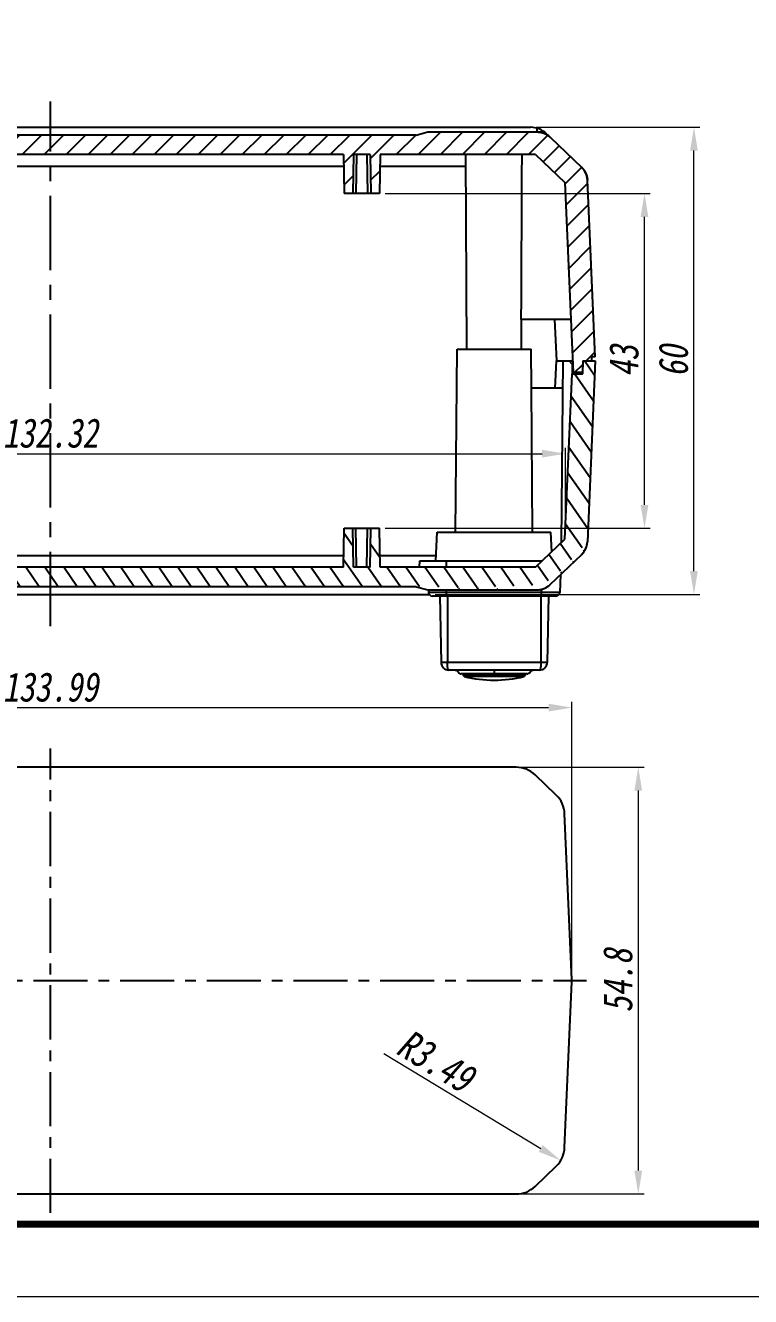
# Model space of a CAD drawing. Header units: millimetres. Extents: x 1518 to 2058, y 69 to 444.
# Drawn here: x 1611.4 to 1704.6, y 68.9 to 232.2 of the extents above; entities that cross this region are included whole.
import ezdxf

# ---------------------------------------------------------------- set-up
doc = ezdxf.new("R2010")
doc.units = ezdxf.units.MM
doc.linetypes.add('CENTER', pattern=[50.800000000000004, 31.75, -6.35, 6.35, -6.35])
doc.layers.add('02___PRT_ALL_AXES', color=7, linetype='Continuous')
doc.layers.add('06___PRT_ALL_SURFS', color=7, linetype='Continuous')
doc.layers.add('dim', color=82, linetype='Continuous', lineweight=9)
doc.layers.add('from', color=7, linetype='Continuous', lineweight=13)
doc.styles.add('wuwei', font='simsun.ttc', dxfattribs={"width": 0.8, "oblique": 10})
doc.dimstyles.new('wuwei', dxfattribs={"dimscale": 1.5, "dimtxt": 2.5, "dimasz": 1.5, "dimexe": 0.3, "dimexo": 0.3, "dimgap": 0.5, "dimtad": 1, "dimdsep": 46, "dimtxsty": 'wuwei', "dimcen": 0, "dimclrd": 42, "dimclre": 82, "dimclrt": 82, "dimazin": 2, "dimtfac": 1, "dimtofl": 0, "dimtmove": 0, "dimatfit": 3, "dimfxl": 0, "dimlwd": 5, "dimlwe": 5, "dimarcsym": 0})

# ---------------------------------------------------------------- blocks, each defined once
blk = doc.blocks.new('*D1')
at = {"layer": 'Defpoints', "color": 0}
for p in [(1677.194539955696, 88.1901438500214), (1680.184266890316, 86.38034157335062)]:
    blk.add_point(p, dxfattribs=at)
at = {"layer": 'dim', "color": 42, "lineweight": 5}
blk.add_line((1657.456754099705, 100.1382215707546), (1677.617854387237, 87.93389455411432), dxfattribs=at)
at = {"layer": 'dim', "color": 42}
blk.add_solid([(1677.876779884031, 88.36162997129418), (1677.358928890443, 87.50615913693446), (1680.184266890316, 86.38034157335062)], dxfattribs=at)
at = {"layer": 'dim', "color": 82, "insert": (1664.130720431381, 99.16624793631422), "char_height": 3.75, "attachment_point": 5, "rotation": 328.81178951918673, "style": 'wuwei'}
blk.add_mtext('R3.49', dxfattribs=at)
blk = doc.blocks.new('*D2')
at = {"layer": 'Defpoints', "color": 0}
for p in [(1674.466955858781, 136.8843607147556), (1674.466955858781, 82.08436071475569), (1690.148888279398, 82.08436071475569)]:
    blk.add_point(p, dxfattribs=at)
at = {"layer": 'dim', "color": 82, "lineweight": 5}
for p, q in [((1675.216580858781, 136.8843607147556), (1690.898513279398, 136.8843607147556)), ((1675.216580858781, 82.08436071475569), (1690.898513279398, 82.08436071475569))]:
    blk.add_line(p, q, dxfattribs=at)
at = {"layer": 'dim', "color": 42, "lineweight": 5}
blk.add_line((1690.148888279398, 133.8843607147556), (1690.148888279398, 85.08436071475569), dxfattribs=at)
at = {"layer": 'dim', "color": 42}
for points in [[(1689.648888279398, 133.8843607147556), (1690.648888279398, 133.8843607147556), (1690.148888279398, 136.8843607147556)], [(1689.648888279398, 85.08436071475569), (1690.648888279398, 85.08436071475569), (1690.148888279398, 82.08436071475569)]]:
    blk.add_solid(points, dxfattribs=at)
at = {"layer": 'dim', "color": 82, "insert": (1687.524263279398, 109.4843607147559), "char_height": 3.75, "attachment_point": 5, "rotation": 90, "style": 'wuwei'}
blk.add_mtext('54.8', dxfattribs=at)
blk = doc.blocks.new('*D3')
at = {"layer": 'Defpoints', "color": 0}
for p in [(1681.619097292381, 144.5511377274189), (1547.630710903281, 109.4843607147556), (1681.619097292381, 109.4843607147556)]:
    blk.add_point(p, dxfattribs=at)
at = {"layer": 'dim', "color": 82, "lineweight": 5}
for p, q in [((1547.630710903281, 110.2339857147555), (1547.630710903281, 145.3007627274189)), ((1681.619097292381, 110.2339857147555), (1681.619097292381, 145.3007627274189))]:
    blk.add_line(p, q, dxfattribs=at)
at = {"layer": 'dim', "color": 42, "lineweight": 5}
blk.add_line((1550.630710903281, 144.5511377274189), (1678.619097292381, 144.5511377274189), dxfattribs=at)
at = {"layer": 'dim', "color": 42}
for points in [[(1550.630710903281, 145.0511377274189), (1550.630710903281, 144.0511377274189), (1547.630710903281, 144.5511377274189)], [(1678.619097292381, 145.0511377274189), (1678.619097292381, 144.0511377274189), (1681.619097292381, 144.5511377274189)]]:
    blk.add_solid(points, dxfattribs=at)
at = {"layer": 'dim', "color": 82, "insert": (1614.624904097831, 147.1757627274189), "char_height": 3.75, "attachment_point": 5, "style": 'wuwei'}
blk.add_mtext('133.99', dxfattribs=at)
blk = doc.blocks.new('*D25')
at = {"layer": 'Defpoints', "color": 0}
for p in [(1680.783812112359, 177.1651014443885), (1548.465996083302, 167.5812130425625), (1680.783812112359, 167.5812130425625)]:
    blk.add_point(p, dxfattribs=at)
at = {"layer": 'dim', "color": 82, "lineweight": 5}
for p, q in [((1548.465996083302, 168.3308380425625), (1548.465996083302, 177.9147264443885)), ((1680.783812112359, 168.3308380425625), (1680.783812112359, 177.9147264443885))]:
    blk.add_line(p, q, dxfattribs=at)
at = {"layer": 'dim', "color": 42, "lineweight": 5}
blk.add_line((1551.465996083302, 177.1651014443885), (1677.783812112359, 177.1651014443885), dxfattribs=at)
at = {"layer": 'dim', "color": 42}
for points in [[(1551.465996083302, 177.6651014443885), (1551.465996083302, 176.6651014443885), (1548.465996083302, 177.1651014443885)], [(1677.783812112359, 177.6651014443885), (1677.783812112359, 176.6651014443885), (1680.783812112359, 177.1651014443885)]]:
    blk.add_solid(points, dxfattribs=at)
at = {"layer": 'dim', "color": 82, "insert": (1614.62490409783, 179.7897264443885), "char_height": 3.75, "attachment_point": 5, "style": 'wuwei'}
blk.add_mtext('132.32', dxfattribs=at)
blk = doc.blocks.new('*D26')
at = {"layer": 'Defpoints', "color": 0}
for p in [(1656.874904097831, 210.5812130425625), (1690.942860899829, 210.5812130425625), (1656.874904097831, 167.5812130425625)]:
    blk.add_point(p, dxfattribs=at)
at = {"layer": 'dim', "color": 82, "lineweight": 5}
for p, q in [((1657.624529097831, 210.5812130425625), (1691.692485899829, 210.5812130425625)), ((1657.624529097831, 167.5812130425625), (1691.692485899829, 167.5812130425625))]:
    blk.add_line(p, q, dxfattribs=at)
at = {"layer": 'dim', "color": 42, "lineweight": 5}
blk.add_line((1690.942860899829, 170.5812130425625), (1690.942860899829, 207.5812130425625), dxfattribs=at)
at = {"layer": 'dim', "color": 42}
for points in [[(1690.442860899829, 207.5812130425625), (1691.442860899829, 207.5812130425625), (1690.942860899829, 210.5812130425625)], [(1690.442860899829, 170.5812130425625), (1691.442860899829, 170.5812130425625), (1690.942860899829, 167.5812130425625)]]:
    blk.add_solid(points, dxfattribs=at)
at = {"layer": 'dim', "color": 82, "insert": (1688.318235899829, 189.0812130425627), "char_height": 3.75, "attachment_point": 5, "rotation": 90, "style": 'wuwei'}
blk.add_mtext('43', dxfattribs=at)
blk = doc.blocks.new('*D30')
at = {"layer": 'Defpoints', "color": 0}
for p in [(1676.290603809831, 219.0812130425625), (1697.298302435076, 219.0812130425625), (1663.299386381131, 159.0812130425625)]:
    blk.add_point(p, dxfattribs=at)
at = {"layer": 'dim', "color": 82, "lineweight": 5}
for p, q in [((1677.040228809831, 219.0812130425625), (1698.047927435076, 219.0812130425625)), ((1664.049011381131, 159.0812130425625), (1698.047927435076, 159.0812130425625))]:
    blk.add_line(p, q, dxfattribs=at)
at = {"layer": 'dim', "color": 42, "lineweight": 5}
blk.add_line((1697.298302435076, 162.0812130425625), (1697.298302435076, 216.0812130425625), dxfattribs=at)
at = {"layer": 'dim', "color": 42}
for points in [[(1696.798302435076, 216.0812130425625), (1697.798302435076, 216.0812130425625), (1697.298302435076, 219.0812130425625)], [(1696.798302435076, 162.0812130425625), (1697.798302435076, 162.0812130425625), (1697.298302435076, 159.0812130425625)]]:
    blk.add_solid(points, dxfattribs=at)
at = {"layer": 'dim', "color": 82, "insert": (1694.673677435076, 189.0812130425627), "char_height": 3.75, "attachment_point": 5, "rotation": 90, "style": 'wuwei'}
blk.add_mtext('60', dxfattribs=at)

msp = doc.modelspace()

# ---------------------------------------------------------------- hatches: boundary and pattern name
at = {"linetype": 'Continuous'}
h = msp.add_hatch(dxfattribs=at)
h.set_pattern_fill('DEFAULT__2', color=2, scale=2, angle=45, style=0, pattern_type=0)
h.set_pattern_definition([(45, (1430.676215573231, -182.5049355010375), (-1.4142135624, 1.4142135624), [])])
edge = h.paths.add_edge_path()
edge.add_line((1661.624904097831, 218.0812130425625), (1567.624904097831, 218.0812130425625))
edge.add_line((1661.624904097831, 218.0812130425625), (1663.124904097831, 218.4812130425624))
edge.add_line((1663.124904097831, 218.4812130425624), (1677.155755419631, 218.4812130425624))
edge.add_spline(control_points=[(1677.155755419631, 218.4812130425624), (1677.781945648131, 218.4812130425626), (1678.36304949903, 218.2479052699624), (1678.815386753531, 217.8148865515625)], knot_values=[0, 0, 0, 0, 1, 1, 1, 1], weights=[1, 0.9519992748, 0.9519992748, 1], degree=3, periodic=0)
edge.add_line((1678.815386753531, 217.8148865515625), (1682.873394134831, 213.9301895953624))
edge.add_spline(control_points=[(1682.873394134831, 213.9301895953624), (1683.32573138933, 213.4971708769625), (1683.584164498629, 212.9267968502623), (1683.611478532731, 212.3012026160624)], knot_values=[0, 0, 0, 0, 1, 1, 1, 1], weights=[1, 0.9519992748, 0.9519992748, 1], degree=3, periodic=0)
edge.add_line((1684.603073626331, 189.5812130425625), (1683.611098183731, 212.3011860096624))
edge.add_line((1684.603073626331, 189.5812130425625), (1684.151107987431, 189.5812130425625))
edge.add_line((1684.151107987431, 189.5812130425625), (1684.124904097831, 189.0812130425625))
edge.add_line((1683.022522384931, 189.0812130425625), (1684.124904097831, 189.0812130425625))
edge.add_line((1683.022522384931, 189.0812130425625), (1682.983243502531, 187.5812130425625))
edge.add_line((1682.983243502531, 187.5812130425625), (1681.788013799231, 187.5812130425625))
edge.add_line((1680.72299507863, 211.9741521243624), (1681.78801379923, 187.5812130425625))
edge.add_line((1676.955010086231, 215.5812130425625), (1680.722995078631, 211.9741521243624))
edge.add_line((1676.955010086231, 215.5812130425625), (1656.962179422431, 215.5812130425625))
edge.add_line((1656.96217942243, 215.5812130425625), (1656.87490409783, 210.5812130425625))
edge.add_line((1656.874904097831, 210.5812130425625), (1655.774904097831, 210.5812130425625))
edge.add_line((1655.687628773131, 215.5812130425625), (1655.774904097831, 210.5812130425625))
edge.add_line((1655.687628773131, 215.5812130425625), (1653.562179422431, 215.5812130425625))
edge.add_line((1653.562179422431, 215.5812130425625), (1653.474904097831, 210.5812130425625))
edge.add_line((1653.47490409783, 210.5812130425625), (1652.37490409783, 210.5812130425625))
edge.add_line((1652.287628773131, 215.5812130425625), (1652.37490409783, 210.5812130425625))
edge.add_line((1652.287628773131, 215.5812130425625), (1576.962179422431, 215.5812130425625))
edge.add_line((1576.96217942243, 215.5812130425625), (1576.87490409783, 210.5812130425625))
edge.add_line((1576.874904097831, 210.5812130425625), (1575.774904097831, 210.5812130425625))
edge.add_line((1575.687628773131, 215.5812130425625), (1575.774904097831, 210.5812130425625))
edge.add_line((1575.687628773131, 215.5812130425625), (1573.562179422431, 215.5812130425625))
edge.add_line((1573.562179422431, 215.5812130425625), (1573.474904097831, 210.5812130425625))
edge.add_line((1573.47490409783, 210.5812130425625), (1572.37490409783, 210.5812130425625))
edge.add_line((1572.287628773131, 215.5812130425625), (1572.37490409783, 210.5812130425625))
edge.add_line((1572.287628773131, 215.5812130425625), (1552.294798109431, 215.5812130425625))
edge.add_line((1552.294798109431, 215.5812130425625), (1548.526813117031, 211.9741521243624))
edge.add_line((1548.526813117031, 211.9741521243624), (1547.461794396331, 187.5812130425625))
edge.add_line((1547.461794396331, 187.5812130425625), (1546.266564693131, 187.5812130425625))
edge.add_line((1546.227285810731, 189.0812130425625), (1546.266564693131, 187.5812130425625))
edge.add_line((1545.124904097831, 189.0812130425625), (1546.227285810731, 189.0812130425625))
edge.add_line((1545.098700208131, 189.5812130425625), (1545.12490409783, 189.0812130425625))
edge.add_line((1545.098700208131, 189.5812130425625), (1544.646734569231, 189.5812130425625))
edge.add_line((1544.646734569231, 189.5812130425625), (1545.638710011831, 212.3011860096624))
edge.add_spline(control_points=[(1546.376414060731, 213.9301895953624), (1545.924076806329, 213.4971708769625), (1545.66564369703, 212.9267968502623), (1545.638329662831, 212.3012026160624)], knot_values=[0, 0, 0, 0, 1, 1, 1, 1], weights=[1, 0.9519992748, 0.9519992748, 1], degree=3, periodic=0)
edge.add_line((1550.434421442131, 217.8148865515625), (1546.376414060731, 213.9301895953624))
edge.add_spline(control_points=[(1552.094052775931, 218.4812130425624), (1551.467862547431, 218.4812130425626), (1550.88675869653, 218.2479052699624), (1550.434421442131, 217.8148865515625)], knot_values=[0, 0, 0, 0, 1, 1, 1, 1], weights=[1, 0.9519992748, 0.9519992748, 1], degree=3, periodic=0)
edge.add_line((1566.124904097831, 218.4812130425624), (1552.094052775931, 218.4812130425624))
edge.add_line((1567.624904097831, 218.0812130425625), (1566.124904097831, 218.4812130425624))
h = msp.add_hatch(dxfattribs=at)
h.set_pattern_fill('DEFAULT__1', color=2, scale=2, angle=125, style=0, pattern_type=0)
h.set_pattern_definition([(125, (1430.676215573231, -182.5049355010375), (-1.6383040886, -1.1471528727), [])])
edge = h.paths.add_edge_path()
edge.add_line((1544.624904097831, 189.0812130425625), (1546.184079040131, 189.0812130425625))
edge.add_line((1546.227285810731, 187.4312130425624), (1546.184079040131, 189.0812130425625))
edge.add_line((1546.227285810731, 187.4312130425624), (1547.599326366531, 187.4312130425624))
edge.add_line((1548.526813117031, 166.1882739607624), (1547.59932636653, 187.4312130425624))
edge.add_line((1552.294798109431, 162.5812130425625), (1548.526813117031, 166.1882739607624))
edge.add_line((1572.287628773131, 162.5812130425625), (1552.294798109431, 162.5812130425625))
edge.add_line((1572.287628773131, 162.5812130425625), (1572.37490409783, 167.5812130425625))
edge.add_line((1572.374904097831, 167.5812130425625), (1573.474904097831, 167.5812130425625))
edge.add_line((1573.562179422431, 162.5812130425625), (1573.474904097831, 167.5812130425625))
edge.add_line((1575.687628773131, 162.5812130425625), (1573.562179422431, 162.5812130425625))
edge.add_line((1575.687628773131, 162.5812130425625), (1575.774904097831, 167.5812130425625))
edge.add_line((1575.774904097831, 167.5812130425625), (1576.87490409783, 167.5812130425625))
edge.add_line((1576.96217942243, 162.5812130425625), (1576.87490409783, 167.5812130425625))
edge.add_line((1652.287628773131, 162.5812130425625), (1576.962179422431, 162.5812130425625))
edge.add_line((1652.287628773131, 162.5812130425625), (1652.37490409783, 167.5812130425625))
edge.add_line((1652.374904097831, 167.5812130425625), (1653.474904097831, 167.5812130425625))
edge.add_line((1653.562179422431, 162.5812130425625), (1653.474904097831, 167.5812130425625))
edge.add_line((1655.687628773131, 162.5812130425625), (1653.562179422431, 162.5812130425625))
edge.add_line((1655.687628773131, 162.5812130425625), (1655.774904097831, 167.5812130425625))
edge.add_line((1655.774904097831, 167.5812130425625), (1656.87490409783, 167.5812130425625))
edge.add_line((1656.96217942243, 162.5812130425625), (1656.87490409783, 167.5812130425625))
edge.add_line((1676.955010086231, 162.5812130425625), (1656.962179422431, 162.5812130425625))
edge.add_line((1676.955010086231, 162.5812130425625), (1680.722995078631, 166.1882739607624))
edge.add_line((1680.72299507863, 166.1882739607624), (1681.650481829131, 187.4312130425624))
edge.add_line((1681.650481829131, 187.4312130425624), (1683.02252238493, 187.4312130425624))
edge.add_line((1683.022522384931, 187.4312130425624), (1683.065729155531, 189.0812130425625))
edge.add_line((1683.065729155531, 189.0812130425625), (1684.624904097831, 189.0812130425625))
edge.add_line((1684.624904097831, 189.0812130425625), (1683.611098183731, 165.8612400754625))
edge.add_spline(control_points=[(1682.873394134831, 164.2322364897624), (1683.32573138933, 164.6652552081624), (1683.584164498629, 165.2356292348623), (1683.611478532731, 165.8612234690625)], knot_values=[0, 0, 0, 0, 1, 1, 1, 1], weights=[1, 0.9519992748, 0.9519992748, 1], degree=3, periodic=0)
edge.add_line((1678.815386753531, 160.3475395336625), (1682.873394134831, 164.2322364897624))
edge.add_spline(control_points=[(1677.155755419631, 159.6812130425624), (1677.781945648131, 159.6812130425622), (1678.36304949903, 159.9145208151623), (1678.815386753531, 160.3475395336625)], knot_values=[0, 0, 0, 0, 1, 1, 1, 1], weights=[1, 0.9519992748, 0.9519992748, 1], degree=3, periodic=0)
edge.add_line((1663.124904097831, 159.6812130425624), (1677.155755419631, 159.6812130425624))
edge.add_line((1661.624904097831, 160.0812130425625), (1663.124904097831, 159.6812130425624))
edge.add_line((1661.624904097831, 160.0812130425625), (1567.624904097831, 160.0812130425625))
edge.add_line((1567.624904097831, 160.0812130425625), (1566.124904097831, 159.6812130425624))
edge.add_line((1566.124904097831, 159.6812130425624), (1552.094052775931, 159.6812130425624))
edge.add_spline(control_points=[(1552.094052775931, 159.6812130425624), (1551.467862547431, 159.6812130425622), (1550.88675869653, 159.9145208151623), (1550.434421442131, 160.3475395336625)], knot_values=[0, 0, 0, 0, 1, 1, 1, 1], weights=[1, 0.9519992748, 0.9519992748, 1], degree=3, periodic=0)
edge.add_line((1550.434421442131, 160.3475395336625), (1546.376414060731, 164.2322364897624))
edge.add_spline(control_points=[(1546.376414060731, 164.2322364897624), (1545.924076806329, 164.6652552081624), (1545.66564369703, 165.2356292348623), (1545.638329662831, 165.8612234690625)], knot_values=[0, 0, 0, 0, 1, 1, 1, 1], weights=[1, 0.9519992748, 0.9519992748, 1], degree=3, periodic=0)
edge.add_line((1544.624904097831, 189.0812130425625), (1545.638710011831, 165.8612400754625))

# ---------------------------------------------------------------- linework, layer by layer
at = {"color": 1, "linetype": 'CENTER', "ltscale": 0.3}
msp.add_line((1614.624904097831, 155.0136778370073), (1614.624904097831, 222.3771818150975), dxfattribs=at)
at = {"color": 7, "linetype": 'Continuous'}
for p, q in [((1661.624904097831, 218.0812130425625), (1567.624904097831, 218.0812130425625)), ((1661.624904097831, 218.0812130425625), (1567.624904097831, 218.0812130425625)), ((1661.624904097831, 218.0812130425625), (1663.124904097831, 218.4812130425624)), ((1661.624904097831, 218.0812130425625), (1663.124904097831, 218.4812130425624)), ((1663.124904097831, 218.4812130425624), (1677.155755419631, 218.4812130425624)), ((1663.124904097831, 218.4812130425624), (1677.155755419631, 218.4812130425624)), ((1678.815386753531, 217.8148865515625), (1682.873394134831, 213.9301895953624)), ((1678.815386753531, 217.8148865515625), (1682.873394134831, 213.9301895953624)), ((1652.287628773131, 215.5812130425625), (1576.96217942243, 215.5812130425625)), ((1652.287628773131, 215.5812130425625), (1576.96217942243, 215.5812130425625)), ((1652.287628773131, 215.5812130425625), (1652.374904097831, 210.5812130425625)), ((1652.287628773131, 215.5812130425625), (1652.374904097831, 210.5812130425625)), ((1653.562179422431, 215.5812130425625), (1653.47490409783, 210.5812130425625)), ((1653.562179422431, 215.5812130425625), (1653.47490409783, 210.5812130425625)), ((1655.687628773131, 215.5812130425625), (1653.562179422431, 215.5812130425625)), ((1655.687628773131, 215.5812130425625), (1653.562179422431, 215.5812130425625)), ((1653.962118500531, 215.5812130425625), (1653.87484317593, 210.5812130425625)), ((1655.287689695131, 215.5812130425625), (1655.374965019731, 210.5812130425625)), ((1655.687628773131, 215.5812130425625), (1655.774904097831, 210.5812130425625)), ((1655.687628773131, 215.5812130425625), (1655.774904097831, 210.5812130425625)), ((1656.96217942243, 215.5812130425625), (1656.874904097831, 210.5812130425625)), ((1656.96217942243, 215.5812130425625), (1656.874904097831, 210.5812130425625)), ((1676.955010086231, 215.5812130425625), (1656.96217942243, 215.5812130425625)), ((1676.955010086231, 215.5812130425625), (1656.96217942243, 215.5812130425625)), ((1668.118620855131, 190.5812130425625), (1667.987719964931, 215.5812130425625)), ((1676.955010086231, 215.5812130425625), (1680.72299507863, 211.9741521243624)), ((1676.955010086231, 215.5812130425625), (1680.72299507863, 211.9741521243624)), ((1684.603073626331, 189.5812130425625), (1683.611098183731, 212.3011860096624)), ((1684.603073626331, 189.5812130425625), (1683.611098183731, 212.3011860096624)), ((1680.72299507863, 211.9741521243624), (1681.788013799231, 187.5812130425625)), ((1680.72299507863, 211.9741521243624), (1681.788013799231, 187.5812130425625)), ((1656.874904097831, 210.5812130425625), (1652.374904097831, 210.5812130425625)), ((1653.47490409783, 210.5812130425625), (1652.374904097831, 210.5812130425625)), ((1656.874904097831, 210.5812130425625), (1655.774904097831, 210.5812130425625)), ((1681.49111938753, 194.3812130425625), (1675.115455150031, 194.3812130425625)), ((1675.131187340531, 190.5812130425625), (1675.151084275831, 194.3812130425625)), ((1679.393501100431, 194.3812130425625), (1679.624904097831, 189.0812130425625)), ((1666.657193508631, 167.0812130425625), (1666.86227490173, 190.5812130425625)), ((1666.86227490173, 190.5812130425625), (1676.387533293931, 190.5812130425625)), ((1676.431167632831, 185.5812130425625), (1676.387533293931, 190.5812130425625)), ((1684.151107987431, 189.5812130425625), (1684.124904097831, 189.0812130425625)), ((1684.151107987431, 189.5812130425625), (1684.124904097831, 189.0812130425625)), ((1684.603073626331, 189.5812130425625), (1684.151107987431, 189.5812130425625)), ((1684.603073626331, 189.5812130425625), (1684.151107987431, 189.5812130425625)), ((1679.472090797631, 185.5812130425625), (1679.624904097831, 189.0812130425625)), ((1679.624904097831, 189.0812130425625), (1681.722522384931, 189.0812130425625)), ((1680.450481829131, 189.0812130425625), (1680.246719293031, 165.7323390841624)), ((1681.653972443331, 188.6812282733625), (1681.250481829131, 189.0812130425625)), ((1681.653972443331, 188.6812282733625), (1681.664881160931, 187.4312130425624)), ((1683.022522384931, 189.0812130425625), (1682.983243502531, 187.5812130425625)), ((1683.022522384931, 189.0812130425625), (1682.983243502531, 187.5812130425625)), ((1683.022522384931, 187.4312130425624), (1683.065729155531, 189.0812130425625)), ((1683.022522384931, 189.0812130425625), (1684.624904097831, 189.0812130425625)), ((1683.022522384931, 189.0812130425625), (1684.124904097831, 189.0812130425625)), ((1683.022522384931, 187.4312130425624), (1683.065729155531, 189.0812130425625)), ((1683.065729155531, 189.0812130425625), (1684.624904097831, 189.0812130425625)), ((1684.624904097831, 189.0812130425625), (1683.611098183731, 165.8612400754625)), ((1684.624904097831, 189.0812130425625), (1683.611098183731, 165.8612400754625)), ((1680.72299507863, 166.1882739607624), (1681.650481829131, 187.4312130425624)), ((1680.72299507863, 166.1882739607624), (1681.650481829131, 187.4312130425624)), ((1681.650481829131, 187.4312130425624), (1683.022522384931, 187.4312130425624)), ((1681.650481829131, 187.4312130425624), (1683.022522384931, 187.4312130425624)), ((1682.983243502531, 187.5812130425625), (1681.788013799231, 187.5812130425625)), ((1682.983243502531, 187.5812130425625), (1681.788013799231, 187.5812130425625)), ((1676.556627801531, 167.0812130425625), (1676.405089153731, 185.5812130425625)), ((1680.419937791831, 185.5812130425625), (1676.405089153731, 185.5812130425625)), ((1652.287628773131, 162.5812130425625), (1652.374904097831, 167.5812130425625)), ((1652.287628773131, 162.5812130425625), (1652.374904097831, 167.5812130425625)), ((1652.374904097831, 167.5812130425625), (1656.874904097831, 167.5812130425625)), ((1652.374904097831, 167.5812130425625), (1653.47490409783, 167.5812130425625)), ((1653.562179422431, 162.5812130425625), (1653.47490409783, 167.5812130425625)), ((1653.562179422431, 162.5812130425625), (1653.47490409783, 167.5812130425625)), ((1653.962118500531, 162.5812130425625), (1653.87484317593, 167.5812130425625)), ((1655.287689695131, 162.5812130425625), (1655.374965019731, 167.5812130425625)), ((1655.687628773131, 162.5812130425625), (1655.774904097831, 167.5812130425625)), ((1655.687628773131, 162.5812130425625), (1655.774904097831, 167.5812130425625)), ((1655.774904097831, 167.5812130425625), (1656.874904097831, 167.5812130425625)), ((1656.96217942243, 162.5812130425625), (1656.874904097831, 167.5812130425625)), ((1656.96217942243, 162.5812130425625), (1656.874904097831, 167.5812130425625)), ((1664.124904097831, 163.3812130425625), (1664.318812881131, 167.0812130425625)), ((1664.318759070931, 167.0812130425625), (1678.906574171231, 167.0812130425625)), ((1679.037305741631, 164.5745774784624), (1678.906574171231, 167.0812130425625)), ((1676.955010086231, 162.5812130425625), (1680.72299507863, 166.1882739607624)), ((1676.955010086231, 162.5812130425625), (1680.72299507863, 166.1882739607624)), ((1662.024904097831, 162.5812130425625), (1662.066830321231, 163.3812130425625)), ((1662.066830321231, 163.3812130425625), (1677.72490409783, 163.3812130425625)), ((1665.524904097831, 162.5812130425625), (1665.524904097831, 163.3812130425625)), ((1677.72490409783, 163.3182262222625), (1677.72490409783, 163.3812130425625)), ((1678.815386753531, 160.3475395336625), (1682.873394134831, 164.2322364897624)), ((1678.815386753531, 160.3475395336625), (1682.873394134831, 164.2322364897624)), ((1652.287628773131, 162.5812130425625), (1576.96217942243, 162.5812130425625)), ((1652.287628773131, 162.5812130425625), (1576.96217942243, 162.5812130425625)), ((1655.687628773131, 162.5812130425625), (1653.562179422431, 162.5812130425625)), ((1655.687628773131, 162.5812130425625), (1653.562179422431, 162.5812130425625)), ((1676.955010086231, 162.5812130425625), (1656.96217942243, 162.5812130425625)), ((1676.955010086231, 162.5812130425625), (1656.96217942243, 162.5812130425625)), ((1680.169696081231, 161.6440086694625), (1680.049736581831, 159.3550450644624)), ((1661.624904097831, 160.0812130425625), (1567.624904097831, 160.0812130425625)), ((1661.624904097831, 160.0812130425625), (1567.624904097831, 160.0812130425625)), ((1661.624904097831, 160.0812130425625), (1663.124904097831, 159.6812130425624)), ((1661.624904097831, 160.0812130425625), (1663.124904097831, 159.6812130425624)), ((1663.124904097831, 159.6812130425624), (1677.155755419631, 159.6812130425624)), ((1663.124904097831, 159.6812130425624), (1677.155755419631, 159.6812130425624)), ((1663.18297787443, 159.6812130425624), (1663.200071613831, 159.3550450644624)), ((1680.049736581831, 159.3550450644624), (1663.200071613831, 159.3550450644624)), ((1679.550421814431, 158.8812130425625), (1663.699386381131, 158.8812130425625)), ((1664.659814227631, 158.8812130425625), (1664.80848691243, 150.3637606361625)), ((1665.524904097831, 158.8812130425625), (1665.524904097831, 159.6812130425624)), ((1665.624904097831, 158.8812130425625), (1665.624904097831, 150.3637606361625)), ((1677.624904097631, 158.8812130425625), (1677.624904097031, 150.3637606361625)), ((1677.72490409783, 158.8812130425625), (1677.72490409783, 159.7496749703624)), ((1678.589993967931, 158.8812130425625), (1678.441321604731, 150.3637790593625)), ((1678.441321604731, 150.3637790593625), (1664.808485748731, 150.3638273051624)), ((1677.441473588031, 149.3812130425625), (1665.808334607631, 149.3812130425625)), ((1675.874798227331, 148.8812130425625), (1667.375009968331, 148.8812130425625)), ((1667.651086695231, 148.8812130425625), (1667.653644641131, 148.7346684171624)), ((1675.596163554431, 148.7346684171624), (1667.653644641131, 148.7346684171624)), ((1671.624904097831, 149.3812130425625), (1671.624904097831, 148.8812130425625)), ((1675.598721500431, 148.8812130425625), (1675.596163554431, 148.7346684171624)), ((1675.443958530531, 148.5439462543625), (1667.805849665131, 148.5439462543625)), ((1674.466955858781, 136.8843607147556), (1554.782852336881, 136.8843607147556)), ((1679.611154302781, 133.3032214199557), (1676.883934622881, 135.9139662988556)), ((1681.61577062888, 109.6368193445556), (1680.686052251181, 130.9308710940556)), ((1680.686052251181, 88.03785033535564), (1681.61577062888, 109.3319020849557)), ((1676.883934622881, 83.05475513065574), (1679.611154302781, 85.66550000945563)), ((1554.782852336881, 82.08436071475569), (1674.466955858781, 82.08436071475569))]:
    msp.add_line(p, q, dxfattribs=at)
at = {"color": 1, "linetype": 'CENTER', "ltscale": 0.2192000000798995}
for p, q in [((1614.624904097831, 79.65425321413693), (1614.624904097831, 139.3144682153742)), ((1545.622368262502, 109.4843607147556), (1683.477661244058, 109.4843607147556))]:
    msp.add_line(p, q, dxfattribs=at)
at = {"color": 7, "linetype": 'Continuous'}
for points in [[(1666.624904097831, 149.3812130425625), (1666.721769076031, 149.3633646913624), (1666.821091021331, 149.3072714675624), (1666.913358796331, 149.2247080946624), (1667.000062849631, 149.1310364701624), (1667.086762682131, 149.0373992458624), (1667.179065145931, 148.9548937778624), (1667.278266642031, 148.8989767378624), (1667.374904097831, 148.8812130425625)], [(1675.874904097831, 148.8812130425625), (1675.971541553631, 148.8989767378624), (1676.07074304973, 148.9548937778624), (1676.163045513531, 149.0373992458624), (1676.336449399331, 149.2247080946624)], [(1676.336449399331, 149.2247080946624), (1676.428717174331, 149.3072714675624), (1676.528039119631, 149.3633646913624), (1676.624904097831, 149.3812130425625)]]:
    msp.add_lwpolyline(points, dxfattribs=at)
for centre, radius, start, end in [((1677.155755419631, 216.0812130425625), 2.4, 46.25000000000144, 90), ((1681.21376280103, 212.1965160864625), 2.4, 2.499999999998425, 46.25000000000144), ((1681.21376280103, 165.9659099987625), 2.4, 313.7499999999985, 357.5000000000015), ((1677.155755419631, 162.0812130425625), 2.4, 270, 313.7499999999985), ((1663.699386381131, 159.3812130425625), 0.5, 182.9999999999989, 269.9999999998046), ((1679.550421814431, 159.3812130425625), 0.5, 270.0000000004038, 356.9999997239988), ((1665.808334607631, 150.3812130425625), 1, 180.9989442650988, 269.995951170297), ((1677.441473588031, 150.3812130425625), 1, 269.9999999332989, 359.0038204380987), ((1667.853614180231, 148.7381588984625), 0.2, 180.9999999999985, 256.1829417744048), ((1675.39619401543, 148.7381588984625), 0.2, 283.8170582255952, 359.0000000000015), ((1671.624904097831, 164.0723915517625), 15.9911785092, 256.1829417744048, 283.8170582255952), ((1677.194539955695, 88.19014385002151), 3.494832102440729, 313.7475562083773, 357.5024437927086)]:
    msp.add_arc(centre, radius, start, end, dxfattribs=at)
for centre, major_axis, ratio, start_param, end_param in [((1674.463101612881, 133.3795575037556), (-1.3061179955, -3.2531715011), 0.9984091498, 2.760352048, 3.5228332592), ((1677.184752956081, 130.7741431476556), (-3.1931031359, -1.4467762085), 0.9984091498000001, 2.760352048, 3.5228332592), ((1678.114284931381, 109.4843607147556), (3.504812361, 0), 0.9986269276, -0.0435733956, 0.0435733956), ((1674.463101612881, 85.58916392575566), (-1.3061179955, 3.2531715011), 0.9984091498, 2.760352048, 3.5228332592)]:
    msp.add_ellipse(centre, major_axis=major_axis, ratio=ratio, start_param=start_param, end_param=end_param, dxfattribs=at)
for points, start_tangent, end_tangent in [([(1677.155755419631, 218.4812130425624), (1677.18372965963, 218.4810500040625), (1677.211761260531, 218.4805594839625), (1677.239844642331, 218.4797394657625), (1677.267974155631, 218.4785880560624), (1677.29614408503, 218.4771034871624), (1677.32434865193, 218.4752841196624), (1677.352582018631, 218.4731284444625), (1677.38083829163, 218.4706350857625), (1677.409111525531, 218.4678028027624), (1677.437395726531, 218.4646304918625), (1677.465684856631, 218.4611171885625), (1677.493972837631, 218.4572620694625), (1677.522253554831, 218.4530644537625), (1677.550520861631, 218.4485238049624), (1677.578768583331, 218.4436397320624), (1677.606990521831, 218.4384119910624), (1677.635180459331, 218.4328404856624), (1677.663332163631, 218.4269252689625), (1677.69143939163, 218.4206665433625), (1677.719495894431, 218.4140646617624), (1677.74749542153, 218.4071201280625), (1677.77543172573, 218.3998335970624), (1677.803298567031, 218.3922058751625), (1677.831089717831, 218.3842379199625), (1677.858798967331, 218.3759308400624), (1677.886420125831, 218.3672858951625), (1677.91394702973, 218.3583044949625), (1677.941373545831, 218.3489881989624), (1677.968693575731, 218.3393387154625), (1677.995901060631, 218.3293579004625), (1678.02298998583, 218.3190477565625), (1678.049954384831, 218.3084104318625), (1678.076788343831, 218.2974482179625), (1678.103486006231, 218.2861635488624), (1678.130041576731, 218.2745589988624), (1678.156449325631, 218.2626372806624), (1678.182703592731, 218.2504012432624), (1678.208798791631, 218.2378538695624), (1678.234729413431, 218.2249982745624), (1678.260490030831, 218.2118377018625), (1678.286075301731, 218.1983755219625), (1678.311479972931, 218.1846152287625), (1678.336698883531, 218.1705604371625), (1678.361726968631, 218.1562148794625), (1678.386559262431, 218.1415824027624), (1678.411190901531, 218.1266669655625), (1678.43561712773, 218.1114726338624), (1678.459833291431, 218.0960035786625), (1678.483834853831, 218.0802640715625), (1678.507617390231, 218.0642584814624), (1678.53117659183, 218.0479912707625), (1678.55450826883, 218.0314669918624), (1678.57760835203, 218.0146902828624), (1678.600472895331, 217.9976658636625), (1678.623098077231, 217.9803985325624), (1678.645480203131, 217.9628931613624), (1678.667615706531, 217.9451546921624), (1678.689501150631, 217.9271881324624), (1678.711133229831, 217.9089985517625), (1678.732508770331, 217.8905910769625), (1678.753624731931, 217.8719708880625), (1678.774478208131, 217.8531432144625), (1678.795066427431, 217.8341133305625), (1678.815386753531, 217.8148865515625)], (1, 0), (0.7223639620776945, -0.6915130557635303)), ([(1675.115455150031, 194.3812130425625), (1675.147299371631, 201.4282051307625), (1675.17894599083, 208.4948718087625), (1675.210400239731, 215.5812130425625)], (0.004539404714172859, 0.9999896968493431), (0.004419202198006111, 0.9999902352782917)), ([(1682.873394134831, 213.9301895953624), (1682.893488974431, 213.9107272700625), (1682.913398791631, 213.8909887180625), (1682.933118161231, 213.8709763412625), (1682.952641693231, 213.8506926786625), (1682.971964036231, 213.8301404056624), (1682.991079882531, 213.8093223338624), (1683.00998397163, 213.7882414101625), (1683.028671094831, 213.7669007159624), (1683.047136099431, 213.7453034664625), (1683.065373892431, 213.7234530090625), (1683.083379445531, 213.7013528225625), (1683.101147798331, 213.6790065152624), (1683.118674063231, 213.6564178238625), (1683.13595342903, 213.6335906110625), (1683.152981165031, 213.6105288644625), (1683.169752625131, 213.5872366938625), (1683.186263251431, 213.5637183293625), (1683.202508578431, 213.5399781188625), (1683.21848423653, 213.5160205259624), (1683.234185955731, 213.4918501266624), (1683.249609569431, 213.4674716071625), (1683.264751017431, 213.4428897606624), (1683.279606350031, 213.4181094847625), (1683.29417173083, 213.3931357773624), (1683.308443439831, 213.3679737344625), (1683.322417877031, 213.3426285460624), (1683.336091564931, 213.3171054927624), (1683.349461151431, 213.2914099423624), (1683.362523412631, 213.2655473458625), (1683.375275255431, 213.2395232337625), (1683.38771371963, 213.2133432119625), (1683.399835980831, 213.1870129579625), (1683.411639351731, 213.1605382167625), (1683.423121284931, 213.1339247963624), (1683.434279374231, 213.1071785638624), (1683.445111356531, 213.0803054411625), (1683.455615113331, 213.0533114002624), (1683.465788671831, 213.0262024589625), (1683.475630206731, 212.9989846768624), (1683.485138040631, 212.9716641501625), (1683.494310645131, 212.9442470077624), (1683.503146641631, 212.9167394060624), (1683.511644801931, 212.8891475250625), (1683.519804048231, 212.8614775635625), (1683.52762345373, 212.8337357343624), (1683.535102242531, 212.8059282600624), (1683.542239789331, 212.7780613680625), (1683.549035619631, 212.7501412867624), (1683.555489408731, 212.7221742402624), (1683.561600981331, 212.6941664443625), (1683.567370311131, 212.6661241020624), (1683.572797519131, 212.6380533992624), (1683.577882873431, 212.6099605001625), (1683.582626787331, 212.5818515430625), (1683.587029818431, 212.5537326366624), (1683.591092666931, 212.5256098550624), (1683.594816173731, 212.4974892345624), (1683.598201319331, 212.4693767689624), (1683.601249221231, 212.4412784062625), (1683.603961132131, 212.4132000444625), (1683.60633843813, 212.3851475278624), (1683.608382655731, 212.3571266439624), (1683.610095430231, 212.3291431191624), (1683.611478532731, 212.3012026160624)], (0.7223639620776945, -0.6915130557635303), (0.04361938737478255, -0.9990482215814454)), ([(1682.873394134831, 164.2322364897624), (1682.893488974431, 164.2516988150625), (1682.913398791631, 164.2714373670624), (1682.933118161231, 164.2914497438624), (1682.952641693231, 164.3117334064625), (1682.971964036231, 164.3322856794625), (1682.991079882531, 164.3531037512625), (1683.00998397163, 164.3741846749624), (1683.028671094831, 164.3955253691624), (1683.047136099431, 164.4171226186625), (1683.065373892431, 164.4389730760624), (1683.083379445531, 164.4610732625625), (1683.101147798331, 164.4834195698624), (1683.118674063231, 164.5060082613624), (1683.13595342903, 164.5288354740625), (1683.152981165031, 164.5518972206625), (1683.169752625131, 164.5751893912625), (1683.186263251431, 164.5987077558624), (1683.202508578431, 164.6224479662625), (1683.21848423653, 164.6464055592625), (1683.234185955731, 164.6705759585624), (1683.249609569431, 164.6949544780625), (1683.264751017431, 164.7195363244625), (1683.279606350031, 164.7443166004625), (1683.29417173083, 164.7692903077624), (1683.308443439831, 164.7944523506624), (1683.322417877031, 164.8197975390624), (1683.336091564931, 164.8453205923624), (1683.349461151431, 164.8710161427624), (1683.362523412631, 164.8968787392624), (1683.375275255431, 164.9229028514624), (1683.38771371963, 164.9490828732625), (1683.399835980831, 164.9754131271624), (1683.411639351731, 165.0018878684624), (1683.423121284931, 165.0285012887625), (1683.434279374231, 165.0552475212625), (1683.445111356531, 165.0821206439625), (1683.455615113331, 165.1091146849624), (1683.465788671831, 165.1362236261625), (1683.475630206731, 165.1634414082624), (1683.485138040631, 165.1907619349624), (1683.494310645131, 165.2181790774624), (1683.503146641631, 165.2456866790625), (1683.511644801931, 165.2732785600625), (1683.519804048231, 165.3009485215625), (1683.52762345373, 165.3286903507624), (1683.535102242531, 165.3564978251625), (1683.542239789331, 165.3843647170624), (1683.549035619631, 165.4122847983625), (1683.555489408731, 165.4402518449625), (1683.561600981331, 165.4682596407624), (1683.567370311131, 165.4963019830625), (1683.572797519131, 165.5243726858625), (1683.577882873431, 165.5524655850625), (1683.582626787331, 165.5805745420624), (1683.587029818431, 165.6086934484624), (1683.591092666931, 165.6368162300624), (1683.594816173731, 165.6649368505625), (1683.598201319331, 165.6930493161624), (1683.601249221231, 165.7211476788625), (1683.603961132131, 165.7492260406624), (1683.60633843813, 165.7772785572625), (1683.608382655731, 165.8052994411624), (1683.610095430231, 165.8332829659624), (1683.611478532731, 165.8612234690625)], (0.7223639620776945, 0.6915130557635303), (0.04361938737478255, 0.9990482215814454)), ([(1677.155755419631, 159.6812130425624), (1677.18372965963, 159.6813760810625), (1677.211761260531, 159.6818666011625), (1677.239844642331, 159.6826866193625), (1677.267974155631, 159.6838380290624), (1677.29614408503, 159.6853225979625), (1677.32434865193, 159.6871419654624), (1677.352582018631, 159.6892976406624), (1677.38083829163, 159.6917909993625), (1677.409111525531, 159.6946232823624), (1677.437395726531, 159.6977955932625), (1677.465684856631, 159.7013088965624), (1677.493972837631, 159.7051640156624), (1677.522253554831, 159.7093616313625), (1677.550520861631, 159.7139022801624), (1677.578768583331, 159.7187863530625), (1677.606990521831, 159.7240140941624), (1677.635180459331, 159.7295855994624), (1677.663332163631, 159.7355008161625), (1677.69143939163, 159.7417595417625), (1677.719495894431, 159.7483614233624), (1677.74749542153, 159.7553059571624), (1677.77543172573, 159.7625924880625), (1677.803298567031, 159.7702202099624), (1677.831089717831, 159.7781881652625), (1677.858798967331, 159.7864952450624), (1677.886420125831, 159.7951401900625), (1677.91394702973, 159.8041215902625), (1677.941373545831, 159.8134378861625), (1677.968693575731, 159.8230873696625), (1677.995901060631, 159.8330681847625), (1678.02298998583, 159.8433783285624), (1678.049954384831, 159.8540156532625), (1678.076788343831, 159.8649778671625), (1678.103486006231, 159.8762625362625), (1678.130041576731, 159.8878670862624), (1678.156449325631, 159.8997888044624), (1678.182703592731, 159.9120248419624), (1678.208798791631, 159.9245722155624), (1678.234729413431, 159.9374278105624), (1678.260490030831, 159.9505883832625), (1678.286075301731, 159.9640505631625), (1678.311479972931, 159.9778108563625), (1678.336698883531, 159.9918656479625), (1678.361726968631, 160.0062112056625), (1678.386559262431, 160.0208436823625), (1678.411190901531, 160.0357591196624), (1678.43561712773, 160.0509534512624), (1678.459833291431, 160.0664225064625), (1678.483834853831, 160.0821620135624), (1678.507617390231, 160.0981676036625), (1678.53117659183, 160.1144348143625), (1678.55450826883, 160.1309590932624), (1678.57760835203, 160.1477358022624), (1678.600472895331, 160.1647602214625), (1678.623098077231, 160.1820275525624), (1678.645480203131, 160.1995329237624), (1678.667615706531, 160.2172713929625), (1678.689501150631, 160.2352379526624), (1678.711133229831, 160.2534275333624), (1678.732508770331, 160.2718350082624), (1678.753624731931, 160.2904551971624), (1678.774478208131, 160.3092828706625), (1678.795066427431, 160.3283127545625), (1678.815386753531, 160.3475395336625)], (1, 0), (0.7223639620776945, 0.6915130557635303)), ([(1665.808316898131, 149.3812130450625), (1665.775756145031, 149.3896506678624), (1665.746816162231, 149.4147783257624), (1665.721344725231, 149.4561182595625), (1665.69912260923, 149.5128907887624), (1665.680095222231, 149.5840906714624), (1665.664150886031, 149.6685086038624), (1665.65118115423, 149.7647542369625), (1665.641044692431, 149.8712717875625), (1665.633573897131, 149.9863447208625), (1665.628560262531, 150.1081175660624), (1665.62576916023, 150.2346525031624), (1665.624904097831, 150.3637790593625)], (-0.9999998112533922, 0.0006144047363185778), (1.720746171387972e-05, 0.9999999998519516)), ([(1677.624904096131, 150.3638273052625), (1677.624042531331, 150.2346961648624), (1677.62122452623, 150.1081568896624), (1677.616201160231, 149.9863793842624), (1677.608746325131, 149.8713004494625), (1677.598627320931, 149.7647764442625), (1677.585667084531, 149.6685249004624), (1677.569720598931, 149.5841023678624), (1677.55068835263, 149.5128987306624), (1677.52846872483, 149.4561226236625), (1677.502963411631, 149.4147820228624), (1677.474076402331, 149.3896504700625), (1677.441473587731, 149.3812130425625)], (3.312787830820293e-05, -0.9999999994512718), (-0.9999998832281782, -0.0004832635205214586))]:
    msp.add_spline(points, degree=3, dxfattribs=dict(at, start_tangent=start_tangent, end_tangent=end_tangent))
at = {"layer": '02___PRT_ALL_AXES', "color": 7, "linetype": 'Continuous'}
for p, q in [((1667.651086695231, 148.8812130425625), (1667.653644641131, 148.7346684171624)), ((1675.598721500431, 148.8812130425625), (1675.596163554431, 148.7346684171624))]:
    msp.add_line(p, q, dxfattribs=at)
at = {"layer": '06___PRT_ALL_SURFS', "color": 7, "linetype": 'Continuous'}
for p, q in [((1552.959204385831, 219.0812130425625), (1676.290603809831, 219.0812130425625)), ((1677.155755419631, 218.4812130425624), (1677.155755419631, 218.9537576796624)), ((1576.935996825031, 214.0812130425625), (1652.313811370531, 214.0812130425625)), ((1656.935996825031, 214.0812130425625), (1667.99557401833, 214.0812130425625)), ((1576.935996825031, 164.0812130425625), (1652.313811370531, 164.0812130425625)), ((1656.935996825031, 164.0812130425625), (1664.161589543331, 164.0812130425625)), ((1565.939520104131, 159.0812130425625), (1663.310288147431, 159.0812130425625))]:
    msp.add_line(p, q, dxfattribs=at)
msp.add_arc((1676.290603809831, 216.0812130425625), 3, 46.25000000000144, 90, dxfattribs=at)
at = {"layer": 'from'}
msp.add_lwpolyline([(1518.224207077183, 68.90974786541244), (2057.764456131624, 68.90974786541244), (2057.764456131624, 443.8417153019818), (1518.224207077183, 443.8417153019818)], close=True, dxfattribs=at)
at = {"layer": 'from', "const_width": 0.9298446690059217}
msp.add_lwpolyline([(1527.522653767244, 78.20819455547377), (1527.522653767244, 434.54326861193), (2048.466009441566, 434.54326861193), (2048.466009441566, 78.20819455547377), (1527.522653767244, 78.20819455547377)], dxfattribs=at)

# ---------------------------------------------------------------- dimensions: what is measured, and where the dimension line sits
at = {"layer": 'dim'}
for base, p1, p2, picture, middle in [((1697.298302435076, 219.0812130425625), (1663.299386381131, 159.0812130425625), (1676.290603809831, 219.0812130425625), '*D30', (1694.673677435076, 189.0812130425627)), ((1690.942860899829, 210.5812130425625), (1656.874904097831, 167.5812130425625), (1656.874904097831, 210.5812130425625), '*D26', (1688.318235899829, 189.0812130425627)), ((1690.148888279398, 82.08436071475569), (1674.466955858781, 136.8843607147556), (1674.466955858781, 82.08436071475569), '*D2', (1687.524263279398, 109.4843607147559))]:
    dim = msp.add_linear_dim(base=base, p1=p1, p2=p2, angle=90, dimstyle='wuwei', override={"dimasz": 2, "dimexe": 0.49975, "dimexo": 0.49975, "dimgap": 0.49975}, dxfattribs=at)
    dim.commit()
    dim.dimension.update_dxf_attribs({"geometry": picture, "text_midpoint": middle})
for base, p1, p2, picture, middle in [((1680.783812112359, 177.1651014443885), (1548.465996083302, 167.5812130425625), (1680.783812112359, 167.5812130425625), '*D25', (1614.62490409783, 179.7897264443885)), ((1681.619097292381, 144.5511377274189), (1547.630710903281, 109.4843607147556), (1681.619097292381, 109.4843607147556), '*D3', (1614.624904097831, 147.1757627274189))]:
    dim = msp.add_linear_dim(base=base, p1=p1, p2=p2, dimstyle='wuwei', override={"dimasz": 2, "dimexe": 0.49975, "dimexo": 0.49975, "dimgap": 0.49975}, dxfattribs=at)
    dim.commit()
    dim.dimension.update_dxf_attribs({"geometry": picture, "text_midpoint": middle})
dim = msp.add_radius_dim(center=(1677.194539955696, 88.1901438500214), mpoint=(1680.184266890316, 86.38034157335062), dimstyle='wuwei', override={"dimasz": 2, "dimexe": 0.49975, "dimexo": 0.49975, "dimgap": 0.49975}, dxfattribs=at)
dim.commit()
dim.dimension.update_dxf_attribs({"geometry": '*D1', "text_midpoint": (1662.771555767335, 96.92095779768295), "dimtype": 164})

doc.saveas('drawing.dxf')
